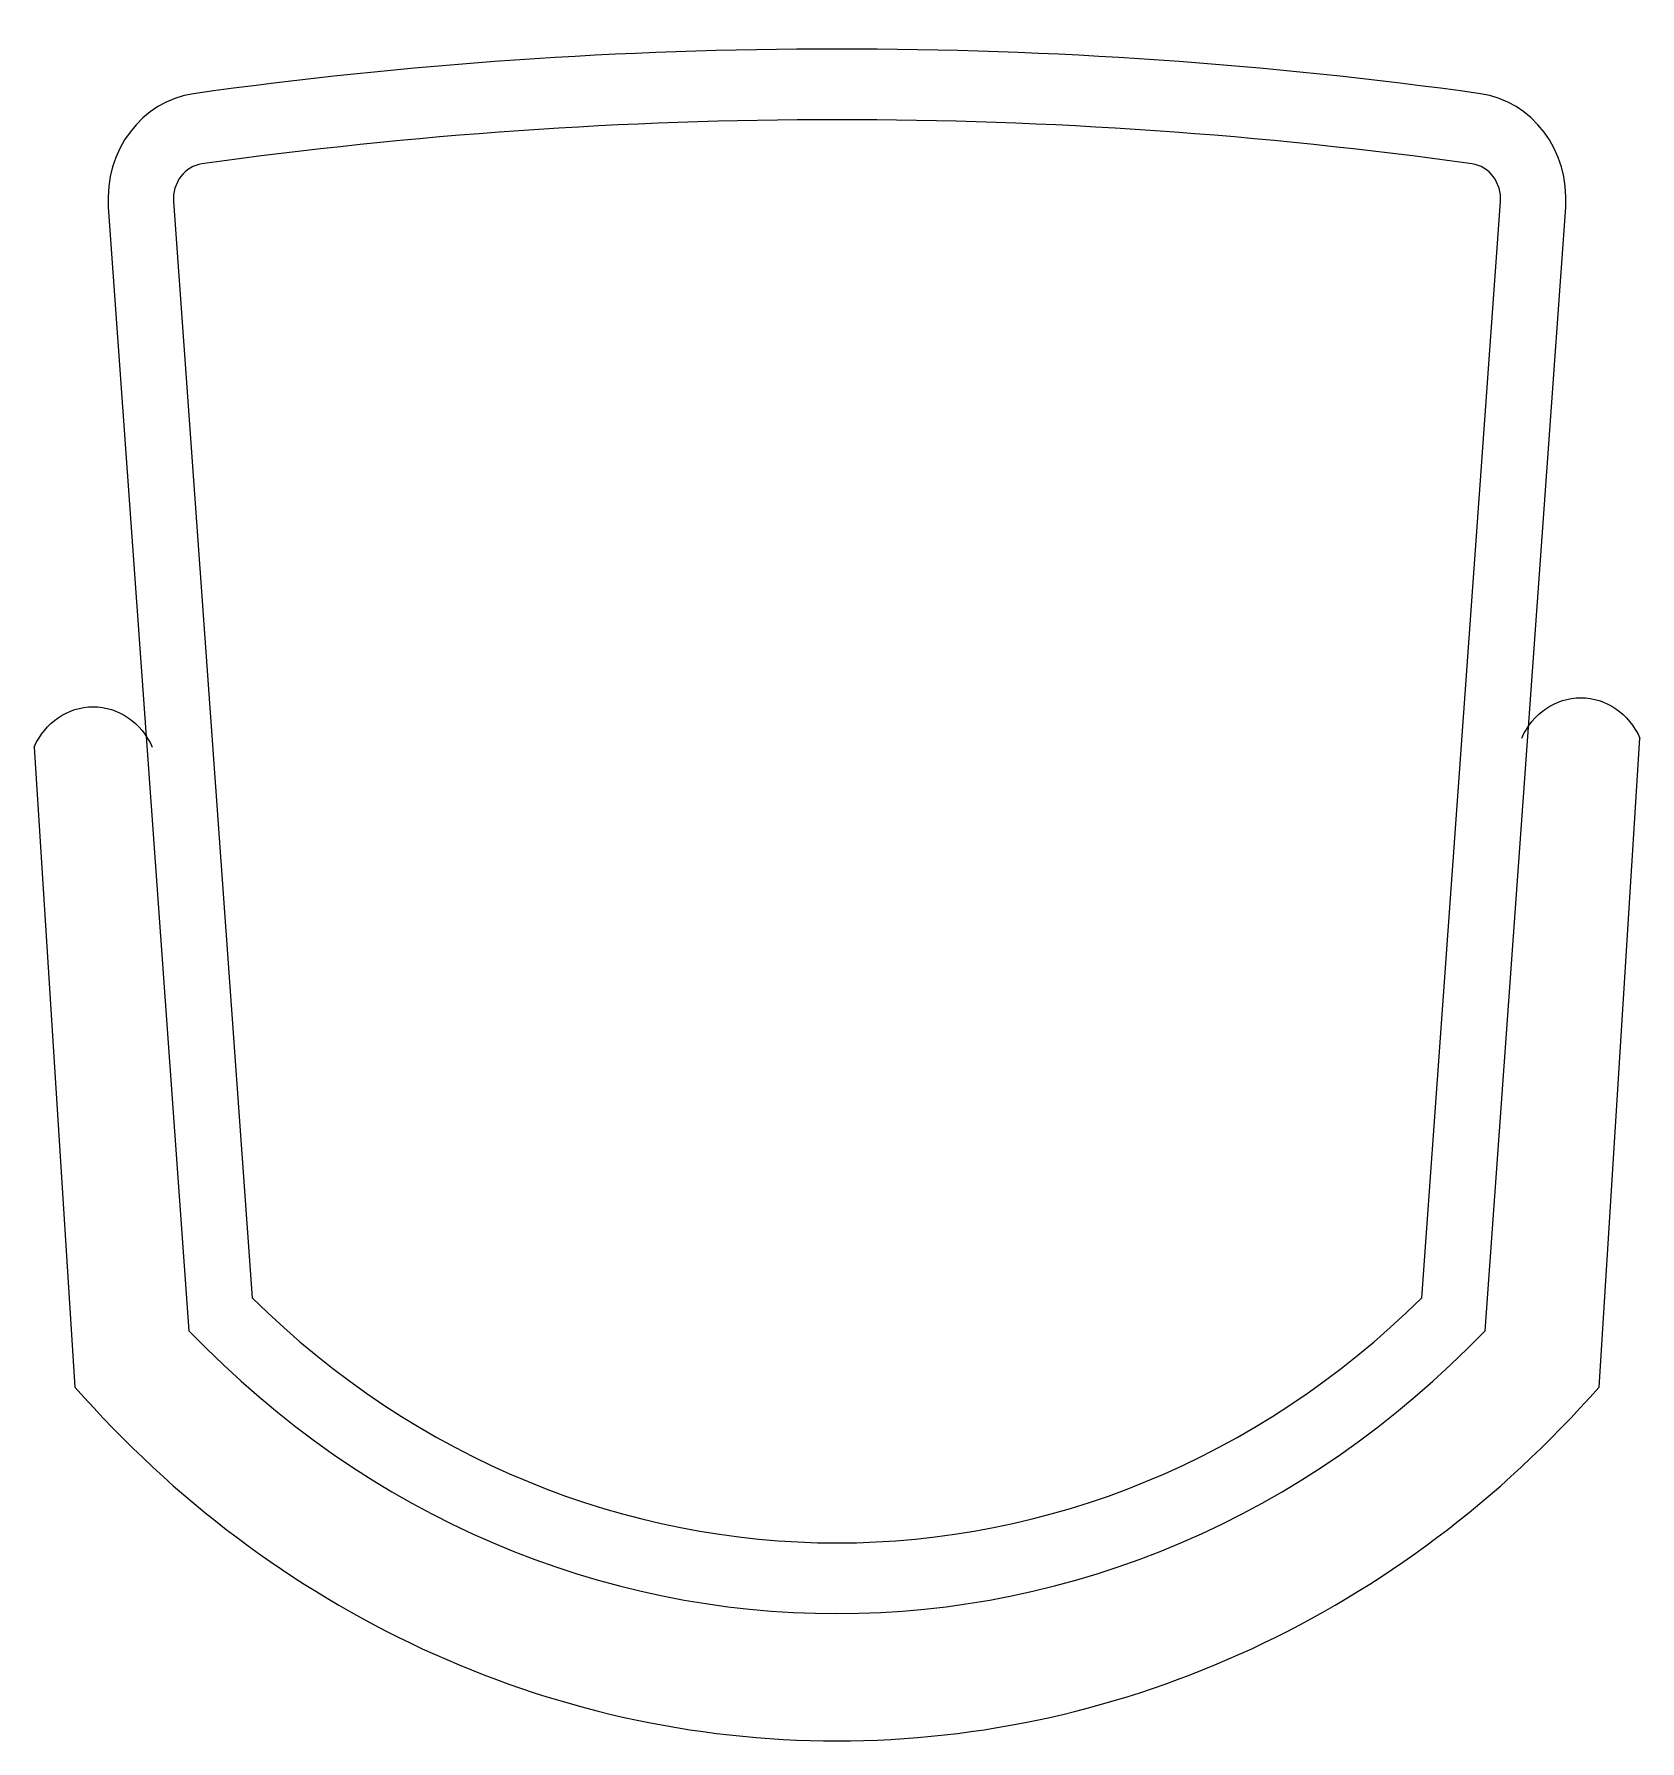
# Model space of a CAD drawing. Header units: inches. Extents: x 3.4 to 45.9, y 14.3 to 39.1.
# Drawn here: x 35.3447 to 35.8112, y 33.2793 to 33.7751 of the extents above; entities that cross this region are included whole.
import ezdxf

# ---------------------------------------------------------------- set-up
doc = ezdxf.new("R2010")
doc.units = ezdxf.units.IN
doc.header["$MEASUREMENT"] = 0
doc.layers.add('02', color=2, linetype='Continuous')

msp = doc.modelspace()

# ---------------------------------------------------------------- linework, layer by layer
at = {"layer": '02'}
for p, q in [((35.36621, 33.72488), (35.38965, 33.39844)), ((35.38516, 33.72647), (35.40803, 33.40797)), ((35.74785, 33.40797), (35.77072, 33.72647)), ((35.76623, 33.39844), (35.78967, 33.72488)), ((35.34466, 33.56798), (35.35651, 33.38206)), ((35.79937, 33.38206), (35.81122, 33.57059))]:
    msp.add_line(p, q, dxfattribs=at)
for centre, major_axis, start_param, end_param in [((35.57794, 32.19307), (0, -1.57775), 3.013171, 3.270014), ((35.39464, 33.72726), (0, -0.03081), 3.270014, 4.789838), ((35.57794, 32.19307), (0, -1.5572), 3.013171, 3.270014), ((35.76125, 33.72726), (0, -0.03081), 1.493348, 3.013171), ((35.39464, 33.72726), (0, -0.01027), 3.270014, 4.789838), ((35.76125, 33.72726), (0, -0.01027), 1.493348, 3.013171), ((35.57794, 33.60925), (0, -0.27247), -0.739581, 0.739581), ((35.57794, 33.60925), (0, -0.29301), -0.767758, 0.767758), ((35.57794, 33.60925), (0, -0.32999), -0.81138, 0.81138)]:
    msp.add_ellipse(centre, major_axis=major_axis, ratio=0.925241, start_param=start_param, end_param=end_param, dxfattribs=at)
at = {"layer": '02', "extrusion": (0, 0, -1)}
for centre in [(35.79406, 33.56181), (35.36182, 33.5592)]:
    msp.add_ellipse(centre, major_axis=(0, -0.02052), ratio=0.925241, start_param=2.012918, end_param=4.270268, dxfattribs=at)

doc.saveas('drawing.dxf')
